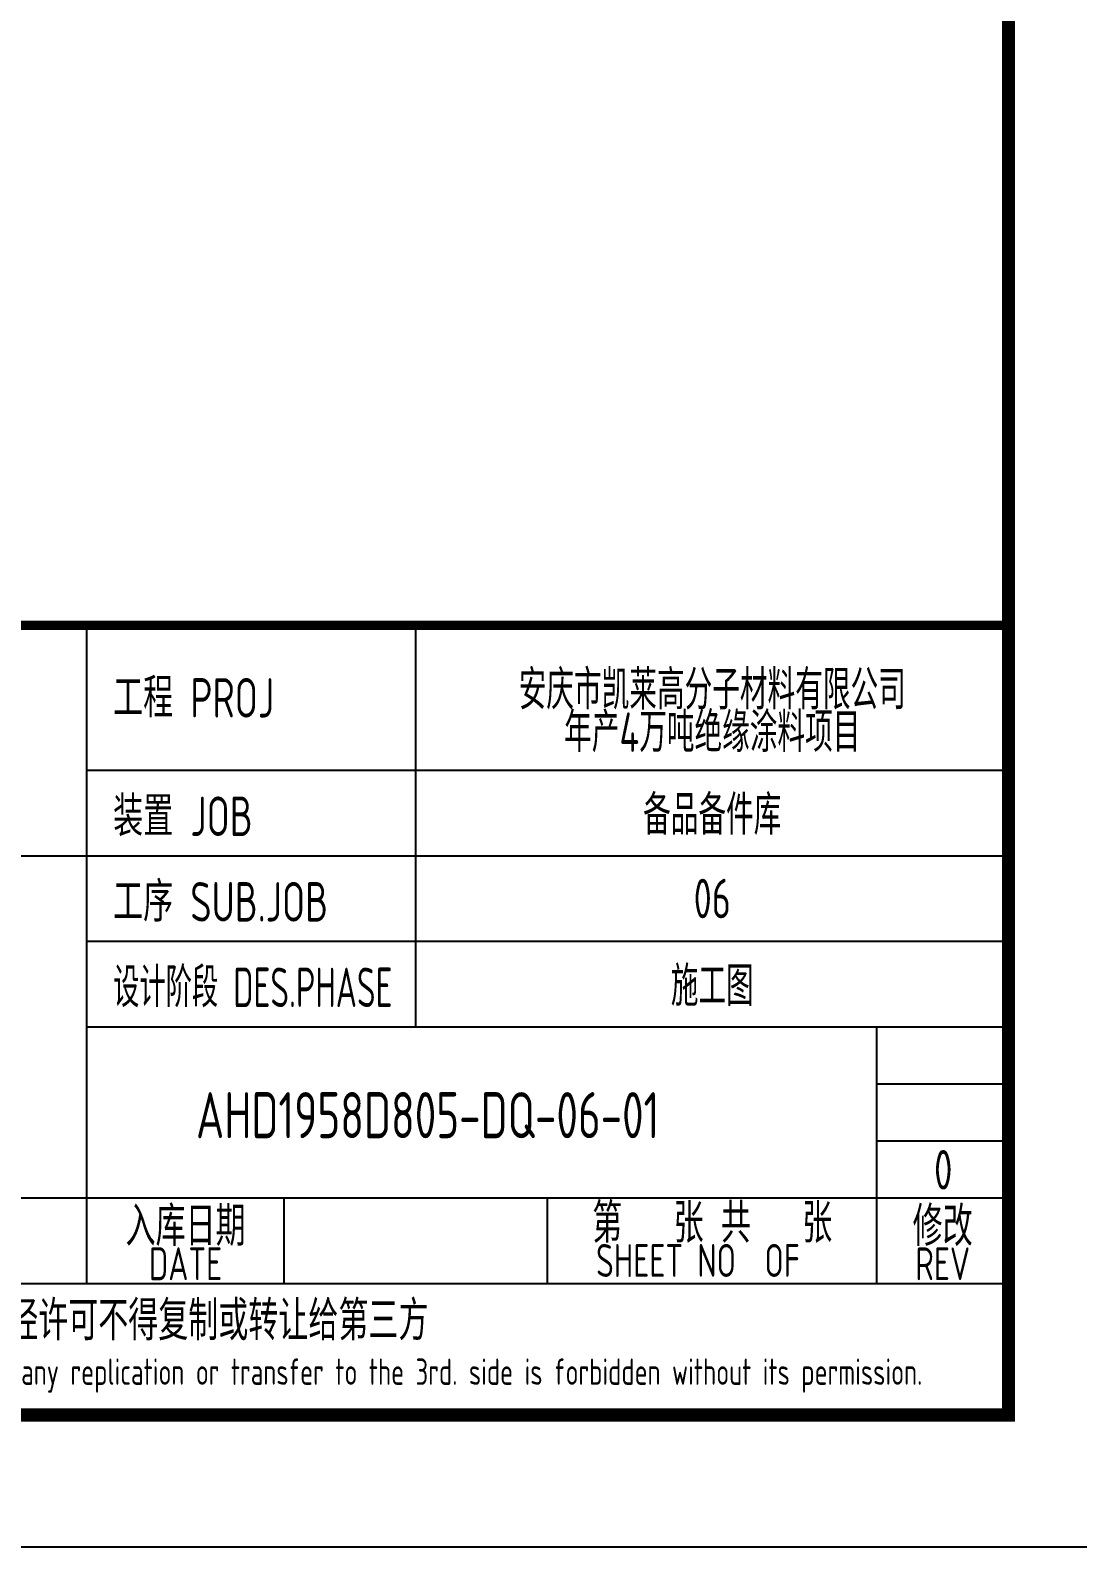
# Model space of a CAD drawing. Extents: x 4981409 to 5298492, y -444687 to -298607.
# Drawn here: x 5089802 to 5097755, y -354773 to -343251 of the extents above; entities that cross this region are included whole.
import ezdxf
from ezdxf.enums import TextEntityAlignment as Align

# ---------------------------------------------------------------- set-up
doc = ezdxf.new("R2010")
doc.units = 0
doc.header["$LTSCALE"] = 1000
doc.header["$MEASUREMENT"] = 0
doc.layers.get('0').update_dxf_attribs({"linetype": 'CONTINUOUS'})
doc.layers.add('AXIS', color=3, linetype='CONTINUOUS')
doc.layers.add('PUB_TITLE', color=4, linetype='CONTINUOUS')
doc.styles.add('AHD', font='sceie.shx', dxfattribs={"width": 0.7, "bigfont": 'sceic.shx'})
doc.styles.add('sceie', font='sceie.shx', dxfattribs={"width": 0.7, "bigfont": 'sceic.shx'})
doc.styles.add('TSSD_Rein', font='Tssdeng.shx', dxfattribs={"width": 0.7, "bigfont": 'hztxt.shx'})

msp = doc.modelspace()

# ---------------------------------------------------------------- linework, layer by layer
for p, q in [((5090230.3, -352772.7), (5090230.3, -347772.7)), ((5092730.3, -350822.7), (5092730.3, -347772.7)), ((5097230.3, -353772.7), (5097230.3, -347772.7)), ((5097230.3, -353772.7), (5097230.3, -347772.7)), ((5090230.3, -348872.7), (5097230.3, -348872.7)), ((5079230.3, -349522.7), (5097230.3, -349522.7)), ((5090230.3, -350172.7), (5097230.3, -350172.7)), ((5090230.3, -350822.7), (5097230.3, -350822.7)), ((5096230.3, -352772.7), (5096230.3, -350822.7)), ((5096230.3, -351256), (5097230.3, -351256)), ((5096230.3, -351689.3), (5097230.3, -351689.3)), ((5079230.3, -352122.7), (5097230.3, -352122.7)), ((5091730.3, -352772.7), (5091730.3, -352122.7)), ((5093730.3, -352772.7), (5093730.3, -352122.7)), ((5079230.3, -352772.7), (5097230.3, -352772.7)), ((5079230.3, -353772.7), (5097230.3, -353772.7)), ((5079230.3, -353772.7), (5097230.3, -353772.7))]:
    msp.add_line(p, q)
msp.add_lwpolyline([(5097230.3, -347772.7, 70, 70, 0), (5079230.3, -347772.7, 70, 70, 0), (5079230.3, -353772.7, 0, 0, 0)], format="xyseb")
at = {"layer": 'PUB_TITLE'}
msp.add_lwpolyline([(5038830.3, -354772.7), (5098230.3, -354772.7), (5098230.3, -312772.7), (5038830.3, -312772.7)], close=True, dxfattribs=at)
at = {"layer": 'PUB_TITLE', "const_width": 100}
msp.add_lwpolyline([(5041330.3, -353772.7), (5097230.3, -353772.7), (5097230.3, -313772.7), (5041330.3, -313772.7)], close=True, dxfattribs=at)

# ---------------------------------------------------------------- texts
at = {"style": 'AHD'}
for s, width, p in [('工程 PROJ', 0.8, (5090430.3, -348472.7)), ('工程 PROJ', 0.8, (5090430.3, -348472.7)), ('装置 JOB', 0.8, (5090430.3, -349372.7)), ('装置 JOB', 0.8, (5090430.3, -349372.7)), ('工序 SUB.JOB', 0.8, (5090430.3, -350022.7)), ('工序 SUB.JOB', 0.8, (5090430.3, -350022.7)), ('设计阶段 DES.PHASE', 0.7, (5090430.3, -350672.7)), ('设计阶段 DES.PHASE', 0.7, (5090430.3, -350672.7))]:
    msp.add_text(s, height=300, dxfattribs=dict(at, width=width)).set_placement(p)
at = {"style": 'AHD', "width": 0.8}
for s, height, p in [('入库日期', 300, (5090980.3, -352322.7)), ('入库日期', 300, (5090980.3, -352322.7)), ('第   张 共   张', 300, (5094980.3, -352297.7)), ('修改', 300, (5096730.3, -352322.7)), ('修改', 300, (5096730.3, -352322.7)), ('DATE', 250, (5090980.3, -352622.7)), ('DATE', 250, (5090980.3, -352622.7)), ('SHEET NO  OF  ', 250, (5094980.3, -352597.7)), ('SHEET NO  OF  ', 250, (5094980.3, -352597.7)), ('REV', 250, (5096730.3, -352622.7)), ('REV', 250, (5096730.3, -352622.7)), ('本文件专有权属安徽华东化工医药工程有限责任公司所有,未经许可不得复制或转让给第三方', 300, (5088230.3, -353072.7)), ('本文件专有权属安徽华东化工医药工程有限责任公司所有,未经许可不得复制或转让给第三方', 300, (5088230.3, -353072.7)), ('The proprietary right of this document belongs to Anhui Huadong Chemical And Medical Engineering  Co.,Ltd.  and any replication or transfer to the 3rd. side is forbidden without its permission. ', 200, (5088230.3, -353472.7)), ('The proprietary right of this document belongs to Anhui Huadong Chemical And Medical Engineering  Co.,Ltd.  and any replication or transfer to the 3rd. side is forbidden without its permission. ', 200, (5088230.3, -353472.7))]:
    msp.add_text(s, height=height, dxfattribs=at).set_placement(p, align=Align.MIDDLE)
at = {"width": 0.8}
for tag, text, height, style, p in [('AHD1958D805-DQ-06-01', '200320-02-040', 350, 'sceie', (5092819, -351493.5)), ('0', '0', 300, 'AHD', (5096734.4, -351908.8)), ('0', '0', 300, 'AHD', (5096734.4, -351908.8))]:
    msp.add_attdef(tag, text=text, height=height, dxfattribs=dict(at, style=style)).set_placement(p, align=Align.MIDDLE)
at = {"layer": 'AXIS', "style": 'TSSD_Rein', "width": 0.7}
for s, p in [('安庆市凯莱高分子材料有限公司', (5094980.3, -348245.1)), ('年产4万吨绝缘涂料项目', (5094980.3, -348568.1)), ('备品备件库', (5094980.3, -349197.7)), ('06', (5094980.3, -349847.7)), ('施工图', (5094980.3, -350497.7))]:
    msp.add_text(s, height=300, dxfattribs=at).set_placement(p, align=Align.MIDDLE)

doc.saveas('drawing.dxf')
